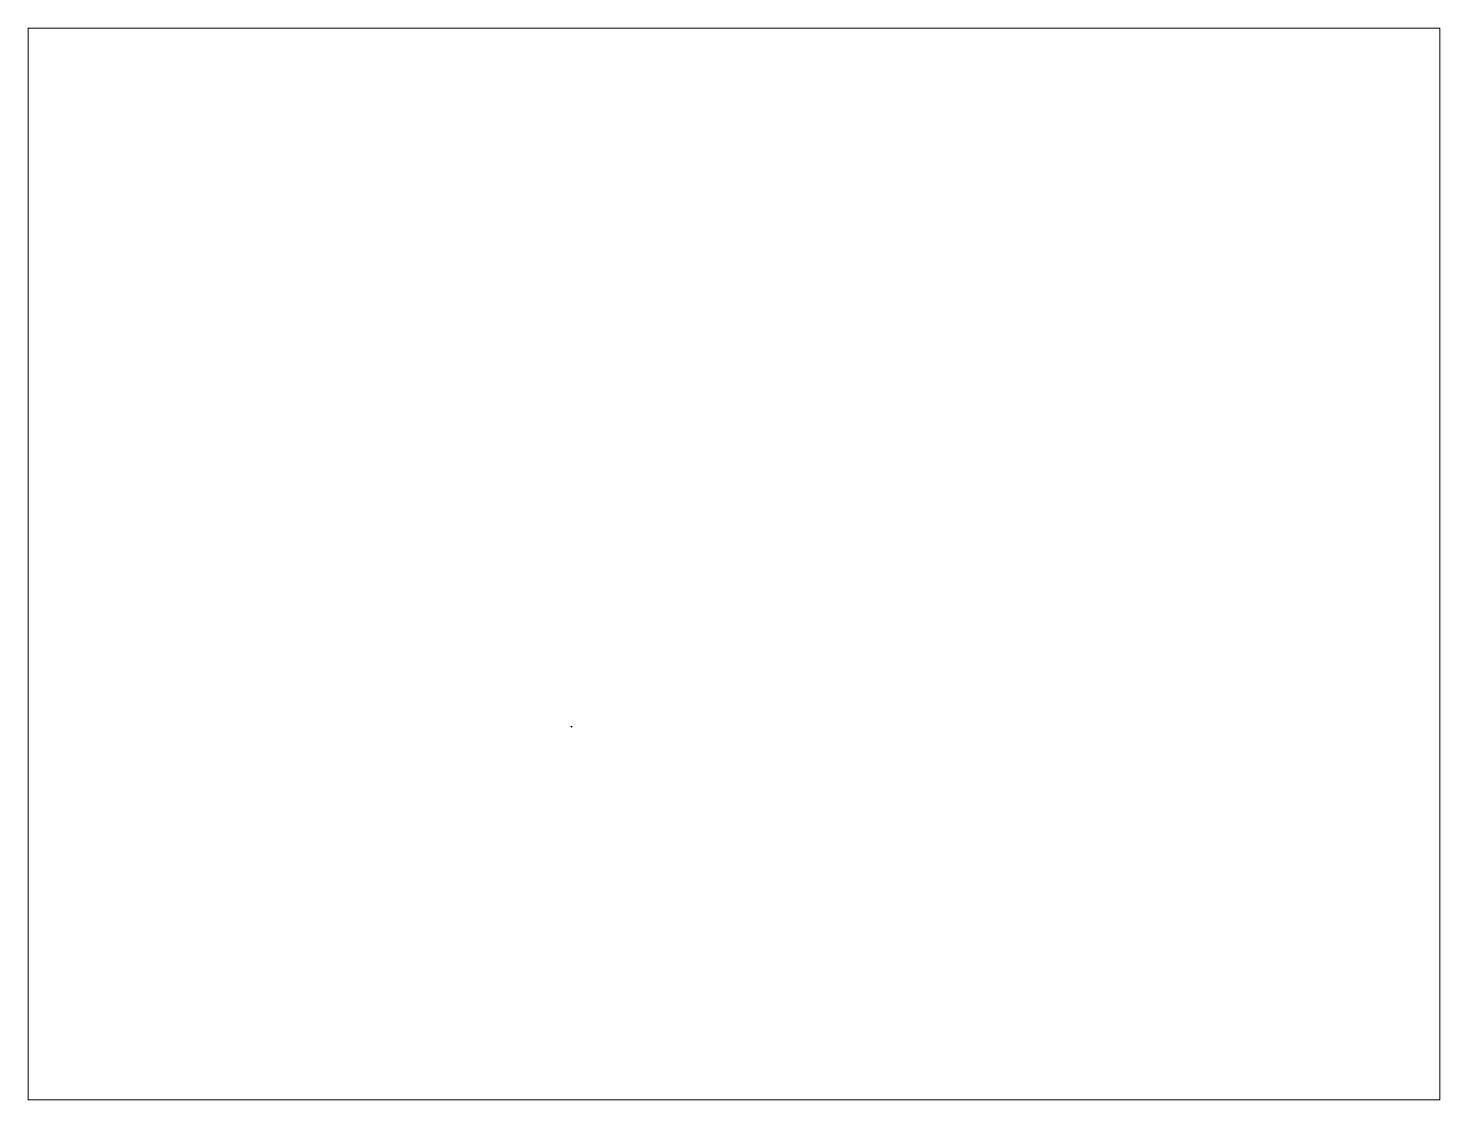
# Paper-space layout 'Layout2' of a CAD drawing. Extents: x 26 to 231, y 20 to 176.
# The model-space entities are those that its viewports show. They can reach past a viewport. Long polylines and large blocks are cut down to what shows.
import ezdxf

# ---------------------------------------------------------------- set-up
doc = ezdxf.new("R2010")
doc.units = 13
doc.layers.add('MAGNET', color=11, linetype='Continuous')

msp = doc.modelspace()

# ---------------------------------------------------------------- linework, layer by layer
at = {"layer": 'MAGNET'}
msp.add_lwpolyline([(-470.1, -470.1), (-470.1, -470.1), (-470.1, -470.1), (-470, -470.1), (-470, -470.1), (-470, -470.1), (-470, -470.1), (-470, -470.1), (-469.9, -470.1), (-469.9, -470.1), (-469.9, -470.1), (-469.9, -470), (-469.9, -470), (-469.9, -470), (-469.9, -470), (-469.9, -470), (-469.9, -469.9), (-469.9, -469.9), (-469.9, -469.9), (-470, -469.9), (-470, -469.9), (-470, -469.9), (-470, -469.9), (-470, -469.9), (-470.1, -469.9), (-470.1, -469.9), (-470.1, -469.9), (-470.1, -470), (-470.1, -470), (-470.1, -470), (-470.1, -470), (-470.1, -470), (-470.1, -470.1), (-471, -470.6), (-470, -468.8), (-469, -470.6), (-471, -470.6), (-470.1, -470.1)], dxfattribs=at)

psp = doc.layouts.new('Layout2')

# ---------------------------------------------------------------- viewports
at = {"layer": '0', "view_target_point": (-10, -10)}
psp.add_viewport(center=(128.5, 97.5), size=(205.6, 156), view_center_point=(0, 0), view_height=3030, dxfattribs=at)

doc.saveas('drawing.dxf')
